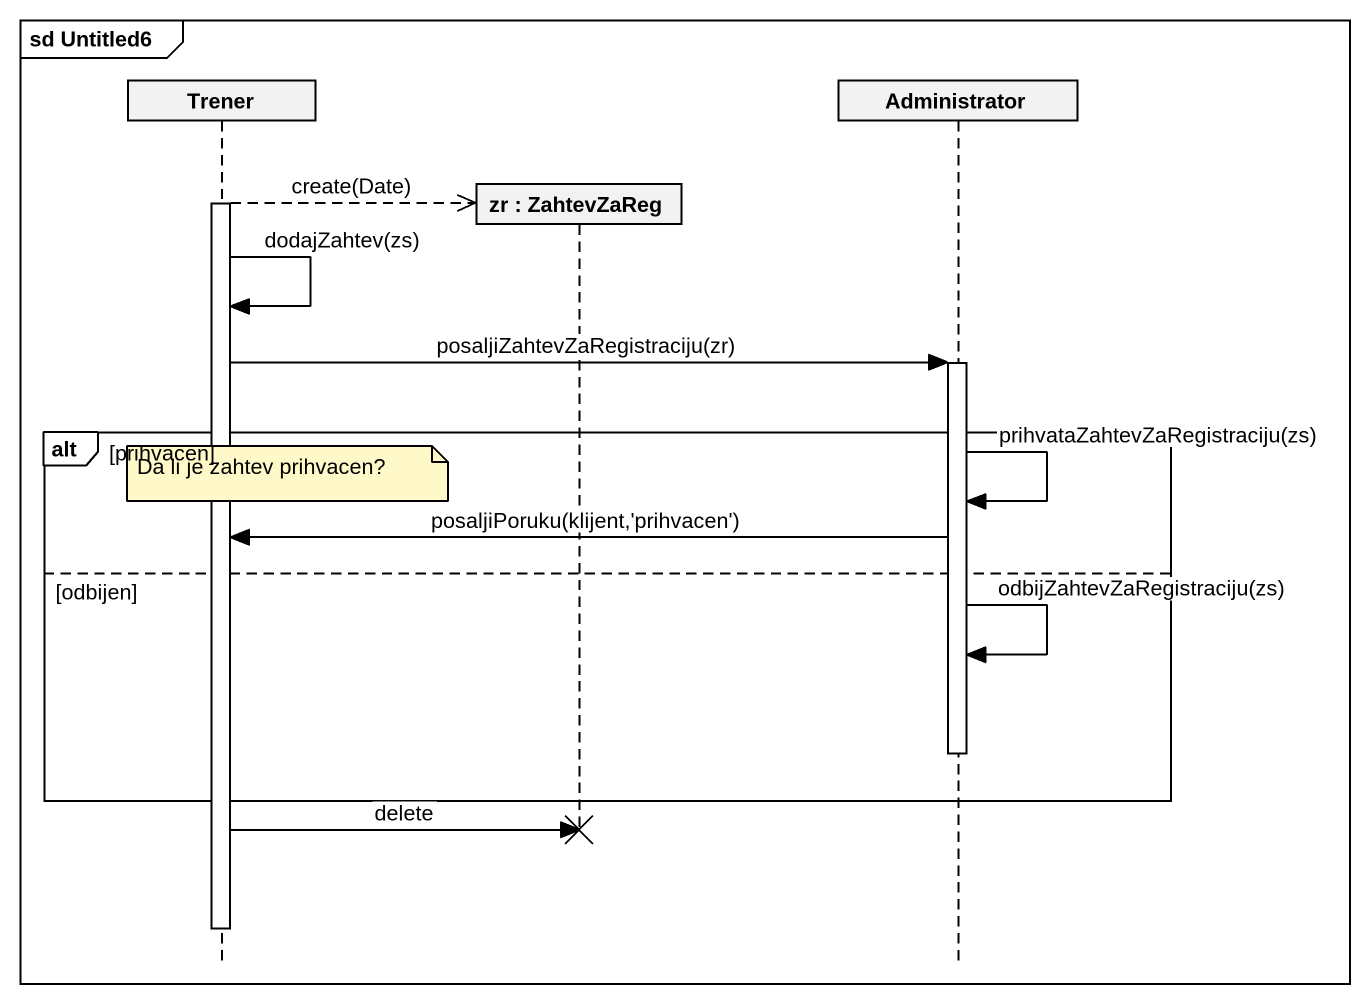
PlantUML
@startuml
mainframe sd Untitled6
hide footbox
participant Trener
participant "zr : ZahtevZaReg" as zr
participant Administrator

activate Trener
Trener -->> zr ** : create(Date)
Trener -> Trener : dodajZahtev(zs)
Trener -> Administrator : posaljiZahtevZaRegistraciju(zr)
activate Administrator
alt prihvacen
  note over Trener : Da li je zahtev prihvacen?
  Administrator -> Administrator : prihvataZahtevZaRegistraciju(zs)
  Administrator -> Trener : posaljiPoruku(klijent,'prihvacen')
else odbijen
  Administrator -> Administrator : odbijZahtevZaRegistraciju(zs)
  deactivate Administrator
end
Trener -> zr !! : delete
deactivate Trener
@enduml
